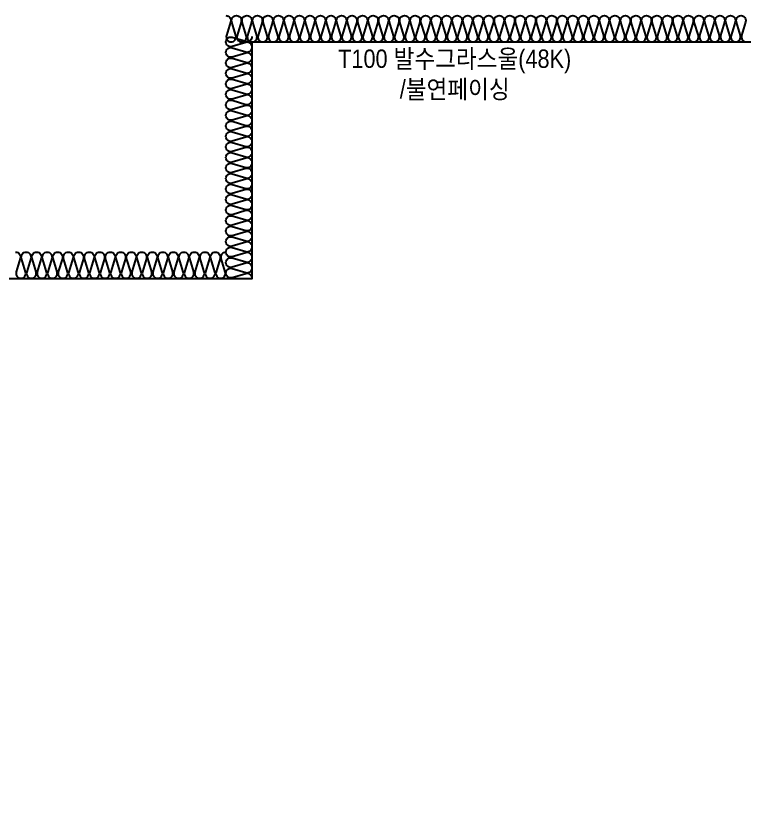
# Model space of a CAD drawing. Header units: millimetres. Extents: x 19868 to 801382, y -4805 to 85279.
# Drawn here: x 154238 to 157011, y 40353 to 43329 of the extents above; entities that cross this region are included whole.
import ezdxf
from ezdxf.enums import TextEntityAlignment as Align

# ---------------------------------------------------------------- set-up
doc = ezdxf.new("R2010")
doc.units = ezdxf.units.MM
doc.header["$LTSCALE"] = 250
doc.layers.add('ISL', color=251, linetype='Continuous')
doc.layers.add('NOPLOT-단열', color=225, linetype='Continuous', plot=False)
doc.styles.add('Gdim', font='')
doc.styles.get('Gdim').set_extended_font_data('Dotum')

msp = doc.modelspace()

# ---------------------------------------------------------------- linework, layer by layer
at = {"layer": 'ISL'}
for points in [[(155038.2, 43328.9, -0.509039), (155055.9, 43304.7), (155040.6, 43253.2, 0.509267), (155058.2, 43228.9, 0.509267), (155075.9, 43253.2), (155060.6, 43304.7, -1.372593), (155095.9, 43304.7), (155080.6, 43253.2, 0.509267), (155098.2, 43228.9, 0.509267), (155115.9, 43253.2), (155100.6, 43304.7, -1.372593), (155135.9, 43304.7), (155120.6, 43253.2, 0.509267), (155138.2, 43228.9, 0.509267), (155155.9, 43253.2), (155140.6, 43304.7, -1.372593), (155175.9, 43304.7), (155160.6, 43253.2, 0.509267), (155178.2, 43228.9, 0.509267), (155195.9, 43253.2), (155180.6, 43304.7, -1.372593), (155215.9, 43304.7), (155200.6, 43253.2, 0.509267), (155218.2, 43228.9, 0.509267), (155235.9, 43253.2), (155220.6, 43304.7, -1.372593), (155255.9, 43304.7), (155240.6, 43253.2, 0.509267), (155258.2, 43228.9, 0.509267), (155275.9, 43253.2), (155260.6, 43304.7, -1.372593), (155295.9, 43304.7), (155280.6, 43253.2, 0.509267), (155298.2, 43228.9, 0.509267), (155315.9, 43253.2), (155300.6, 43304.7, -1.372593), (155335.9, 43304.7), (155320.6, 43253.2, 0.509267), (155338.2, 43228.9, 0.509267), (155355.9, 43253.2), (155340.6, 43304.7, -1.372593), (155375.9, 43304.7), (155360.6, 43253.2, 0.509267), (155378.2, 43228.9, 0.509267), (155395.9, 43253.2), (155380.6, 43304.7, -1.372593), (155415.9, 43304.7), (155400.6, 43253.2, 0.509267), (155418.2, 43228.9, 0.509267), (155435.9, 43253.2), (155420.6, 43304.7, -1.372593), (155455.9, 43304.7), (155440.6, 43253.2, 0.509267), (155458.2, 43228.9, 0.509267), (155475.9, 43253.2), (155460.6, 43304.7, -1.372593), (155495.9, 43304.7), (155480.6, 43253.2, 0.509267), (155498.2, 43228.9, 0.509267), (155515.9, 43253.2), (155500.6, 43304.7, -1.372593), (155535.9, 43304.7), (155520.6, 43253.2, 0.509267), (155538.2, 43228.9, 0.509267), (155555.9, 43253.2), (155540.6, 43304.7, -1.372593), (155575.9, 43304.7), (155560.6, 43253.2, 0.509267), (155578.2, 43228.9, 0.509267), (155595.9, 43253.2), (155580.6, 43304.7, -1.372593), (155615.9, 43304.7), (155600.6, 43253.2, 0.509267), (155618.2, 43228.9, 0.509267), (155635.9, 43253.2), (155620.6, 43304.7, -1.372593), (155655.9, 43304.7), (155640.6, 43253.2, 0.509267), (155658.2, 43228.9, 0.509267), (155675.9, 43253.2), (155660.6, 43304.7, -1.372593), (155695.9, 43304.7), (155680.6, 43253.2, 0.509267), (155698.2, 43228.9, 0.509267), (155715.9, 43253.2), (155700.6, 43304.7, -1.372593), (155735.9, 43304.7), (155720.6, 43253.2, 0.509267), (155738.2, 43228.9, 0.509267), (155755.9, 43253.2), (155740.6, 43304.7, -1.372593), (155775.9, 43304.7), (155760.6, 43253.2, 0.509267), (155778.2, 43228.9, 0.509267), (155795.9, 43253.2), (155780.6, 43304.7, -1.372593), (155815.9, 43304.7), (155800.6, 43253.2, 0.509267), (155818.2, 43228.9, 0.509267), (155835.9, 43253.2), (155820.6, 43304.7, -1.372593), (155855.9, 43304.7), (155840.6, 43253.2, 0.509267), (155858.2, 43228.9, 0.509267), (155875.9, 43253.2), (155860.6, 43304.7, -1.372593), (155895.9, 43304.7), (155880.6, 43253.2, 0.509267), (155898.2, 43228.9, 0.509267), (155915.9, 43253.2), (155900.6, 43304.7, -1.372593), (155935.9, 43304.7), (155920.6, 43253.2, 0.509267), (155938.2, 43228.9, 0.509267), (155955.9, 43253.2), (155940.6, 43304.7, -1.372593), (155975.9, 43304.7), (155960.6, 43253.2, 0.509267), (155978.2, 43228.9, 0.509267), (155995.9, 43253.2), (155980.6, 43304.7, -1.372593), (156015.9, 43304.7), (156000.6, 43253.2, 0.509267), (156018.2, 43228.9, 0.509267), (156035.9, 43253.2), (156020.6, 43304.7, -1.372593), (156055.9, 43304.7), (156040.6, 43253.2, 0.509267), (156058.2, 43228.9, 0.509267), (156075.9, 43253.2), (156060.6, 43304.7, -1.372593), (156095.9, 43304.7), (156080.6, 43253.2, 0.509267), (156098.2, 43228.9, 0.509267), (156115.9, 43253.2), (156100.6, 43304.7, -1.372593), (156135.9, 43304.7), (156120.6, 43253.2, 0.509267), (156138.2, 43228.9, 0.509267), (156155.9, 43253.2), (156140.6, 43304.7, -1.372593), (156175.9, 43304.7), (156160.6, 43253.2, 0.509267), (156178.2, 43228.9, 0.509267), (156195.9, 43253.2), (156180.6, 43304.7, -1.372593), (156215.9, 43304.7), (156200.6, 43253.2, 0.509267), (156218.2, 43228.9, 0.509267), (156235.9, 43253.2), (156220.6, 43304.7, -1.372593), (156255.9, 43304.7), (156240.6, 43253.2, 0.509267), (156258.2, 43228.9, 0.509267), (156275.9, 43253.2), (156260.6, 43304.7, -1.372593), (156295.9, 43304.7), (156280.6, 43253.2, 0.509267), (156298.2, 43228.9, 0.509267), (156315.9, 43253.2), (156300.6, 43304.7, -1.372593), (156335.9, 43304.7), (156320.6, 43253.2, 0.509267), (156338.2, 43228.9, 0.509267), (156355.9, 43253.2), (156340.6, 43304.7, -1.372593), (156375.9, 43304.7), (156360.6, 43253.2, 0.509267), (156378.2, 43228.9, 0.509267), (156395.9, 43253.2), (156380.6, 43304.7, -1.372593), (156415.9, 43304.7), (156400.6, 43253.2, 0.509267), (156418.2, 43228.9, 0.509267), (156435.9, 43253.2), (156420.6, 43304.7, -1.372593), (156455.9, 43304.7), (156440.6, 43253.2, 0.509267), (156458.2, 43228.9, 0.509267), (156475.9, 43253.2), (156460.6, 43304.7, -1.372593), (156495.9, 43304.7), (156480.6, 43253.2, 0.509267), (156498.2, 43228.9, 0.509267), (156515.9, 43253.2), (156500.6, 43304.7, -1.372593), (156535.9, 43304.7), (156520.6, 43253.2, 0.509267), (156538.2, 43228.9, 0.509267), (156555.9, 43253.2), (156540.6, 43304.7, -1.372593), (156575.9, 43304.7), (156560.6, 43253.2, 0.509267), (156578.2, 43228.9, 0.509267), (156595.9, 43253.2), (156580.6, 43304.7, -1.372593), (156615.9, 43304.7), (156600.6, 43253.2, 0.509267), (156618.2, 43228.9, 0.509267), (156635.9, 43253.2), (156620.6, 43304.7, -1.372593), (156655.9, 43304.7), (156640.6, 43253.2, 0.509267), (156658.2, 43228.9, 0.509267), (156675.9, 43253.2), (156660.6, 43304.7, -1.372593), (156695.9, 43304.7), (156680.6, 43253.2, 0.509267), (156698.2, 43228.9, 0.509267), (156715.9, 43253.2), (156700.6, 43304.7, -1.372593), (156735.9, 43304.7), (156720.6, 43253.2, 0.509267), (156738.2, 43228.9, 0.509267), (156755.9, 43253.2), (156740.6, 43304.7, -1.372593), (156775.9, 43304.7), (156760.6, 43253.2, 0.509267), (156778.2, 43228.9, 0.509267), (156795.9, 43253.2), (156780.6, 43304.7, -1.372593), (156815.9, 43304.7), (156800.6, 43253.2, 0.509267), (156818.2, 43228.9, 0.509267), (156835.9, 43253.2), (156820.6, 43304.7, -1.372593), (156855.9, 43304.7), (156840.6, 43253.2, 0.509267), (156858.2, 43228.9, 0.509267), (156875.9, 43253.2), (156860.6, 43304.7, -1.372593), (156895.9, 43304.7), (156880.6, 43253.2, 0.509267), (156898.2, 43228.9, 0.509267), (156915.9, 43253.2), (156900.6, 43304.7, -1.372593), (156935.9, 43304.7), (156920.6, 43253.2, 0.509267), (156938.2, 43228.9, 0.509267), (156955.9, 43253.2), (156940.6, 43304.7, -1.372593), (156975.9, 43304.7), (156960.6, 43253.2, 0.509267), (156978.2, 43228.9, 0.509267), (156995.9, 43253.2), (156980.6, 43304.7, -1.372593), (157015.9, 43304.7), (157000.6, 43253.2, 0.509267), (157018.2, 43228.9, 0.509267)], [(155138.2, 42329, 0.509267), (155114, 42346.6), (155062.4, 42331.3, -1.372593), (155062.4, 42366.6), (155114, 42351.3, 0.509267), (155138.2, 42369, 0.509267), (155114, 42386.6), (155062.4, 42371.3, -1.372593), (155062.4, 42406.6), (155114, 42391.3, 0.509267), (155138.2, 42409, 0.509267), (155114, 42426.6), (155062.4, 42411.3, -1.372593), (155062.4, 42446.6), (155114, 42431.3, 0.509267), (155138.2, 42449, 0.509267), (155114, 42466.6), (155062.4, 42451.3, -1.372593), (155062.4, 42486.6), (155114, 42471.3, 0.509267), (155138.2, 42489, 0.509267), (155114, 42506.6), (155062.4, 42491.3, -1.372593), (155062.4, 42526.6), (155114, 42511.3, 0.509267), (155138.2, 42529, 0.509267), (155114, 42546.6), (155062.4, 42531.3, -1.372593), (155062.4, 42566.6), (155114, 42551.3, 0.509267), (155138.2, 42569, 0.509267), (155114, 42586.6), (155062.4, 42571.3, -1.372593), (155062.4, 42606.6), (155114, 42591.3, 0.509267), (155138.2, 42609, 0.509267), (155114, 42626.6), (155062.4, 42611.3, -1.372593), (155062.4, 42646.6), (155114, 42631.3, 0.509267), (155138.2, 42649, 0.509267), (155114, 42666.6), (155062.4, 42651.3, -1.372593), (155062.4, 42686.6), (155114, 42671.3, 0.509267), (155138.2, 42689, 0.509267), (155114, 42706.6), (155062.4, 42691.3, -1.372593), (155062.4, 42726.6), (155114, 42711.3, 0.509267), (155138.2, 42729, 0.509267), (155114, 42746.6), (155062.4, 42731.3, -1.372593), (155062.4, 42766.6), (155114, 42751.3, 0.509267), (155138.2, 42769, 0.509267), (155114, 42786.6), (155062.4, 42771.3, -1.372593), (155062.4, 42806.6), (155114, 42791.3, 0.509267), (155138.2, 42809, 0.509267), (155114, 42826.6), (155062.4, 42811.3, -1.372593), (155062.4, 42846.6), (155114, 42831.3, 0.509267), (155138.2, 42849, 0.509267), (155114, 42866.6), (155062.4, 42851.3, -1.372593), (155062.4, 42886.6), (155114, 42871.3, 0.509267), (155138.2, 42889, 0.509267), (155114, 42906.6), (155062.4, 42891.3, -1.372593), (155062.4, 42926.6), (155114, 42911.3, 0.509267), (155138.2, 42929, 0.509267), (155114, 42946.6), (155062.4, 42931.3, -1.372593), (155062.4, 42966.6), (155114, 42951.3, 0.509267), (155138.2, 42969, 0.509267), (155114, 42986.6), (155062.4, 42971.3, -1.372593), (155062.4, 43006.6), (155114, 42991.3, 0.509267), (155138.2, 43009, 0.509267), (155114, 43026.6), (155062.4, 43011.3, -1.372593), (155062.4, 43046.6), (155114, 43031.3, 0.509267), (155138.2, 43049, 0.509267), (155114, 43066.6), (155062.4, 43051.3, -1.372593), (155062.4, 43086.6), (155114, 43071.3, 0.509267), (155138.2, 43089, 0.509267), (155114, 43106.6), (155062.4, 43091.3, -1.372593), (155062.4, 43126.6), (155114, 43111.3, 0.509267), (155138.2, 43129, 0.509267), (155114, 43146.6), (155062.4, 43131.3, -1.372593), (155062.4, 43166.6), (155114, 43151.3, 0.509267), (155138.2, 43169, 0.509267), (155114, 43186.6), (155062.4, 43171.3, -1.372593), (155062.4, 43206.6), (155114, 43191.3, 0.509267), (155138.2, 43209, 0.509267), (155114, 43226.6), (155062.4, 43211.3, -1.372593), (155062.4, 43246.6), (155114, 43231.3, 0.509267), (155138.2, 43249)], [(154238.2, 42428.9, -0.509267), (154255.9, 42404.7), (154240.6, 42353.2, 1.372593), (154275.9, 42353.2), (154260.6, 42404.7, -0.509267), (154278.2, 42428.9, -0.509267), (154295.9, 42404.7), (154280.6, 42353.2, 1.372593), (154315.9, 42353.2), (154300.6, 42404.7, -0.509267), (154318.2, 42428.9, -0.509267), (154335.9, 42404.7), (154320.6, 42353.2, 1.372593), (154355.9, 42353.2), (154340.6, 42404.7, -0.509267), (154358.2, 42428.9, -0.509267), (154375.9, 42404.7), (154360.6, 42353.2, 1.372593), (154395.9, 42353.2), (154380.6, 42404.7, -0.509267), (154398.2, 42428.9, -0.509267), (154415.9, 42404.7), (154400.6, 42353.2, 1.372593), (154435.9, 42353.2), (154420.6, 42404.7, -0.509267), (154438.2, 42428.9, -0.509267), (154455.9, 42404.7), (154440.6, 42353.2, 1.372593), (154475.9, 42353.2), (154460.6, 42404.7, -0.509267), (154478.2, 42428.9, -0.509267), (154495.9, 42404.7), (154480.6, 42353.2, 1.372593), (154515.9, 42353.2), (154500.6, 42404.7, -0.509267), (154518.2, 42428.9, -0.509267), (154535.9, 42404.7), (154520.6, 42353.2, 1.372593), (154555.9, 42353.2), (154540.6, 42404.7, -0.509267), (154558.2, 42428.9, -0.509267), (154575.9, 42404.7), (154560.6, 42353.2, 1.372593), (154595.9, 42353.2), (154580.6, 42404.7, -0.509267), (154598.2, 42428.9, -0.509267), (154615.9, 42404.7), (154600.6, 42353.2, 1.372593), (154635.9, 42353.2), (154620.6, 42404.7, -0.509267), (154638.2, 42428.9, -0.509267), (154655.9, 42404.7), (154640.6, 42353.2, 1.372593), (154675.9, 42353.2), (154660.6, 42404.7, -0.509267), (154678.2, 42428.9, -0.509267), (154695.9, 42404.7), (154680.6, 42353.2, 1.372593), (154715.9, 42353.2), (154700.6, 42404.7, -0.509267), (154718.2, 42428.9, -0.509267), (154735.9, 42404.7), (154720.6, 42353.2, 1.372593), (154755.9, 42353.2), (154740.6, 42404.7, -0.509267), (154758.2, 42428.9, -0.509267), (154775.9, 42404.7), (154760.6, 42353.2, 1.372593), (154795.9, 42353.2), (154780.6, 42404.7, -0.509267), (154798.2, 42428.9, -0.509267), (154815.9, 42404.7), (154800.6, 42353.2, 1.372593), (154835.9, 42353.2), (154820.6, 42404.7, -0.509267), (154838.2, 42428.9, -0.509267), (154855.9, 42404.7), (154840.6, 42353.2, 1.372593), (154875.9, 42353.2), (154860.6, 42404.7, -0.509267), (154878.2, 42428.9, -0.509267), (154895.9, 42404.7), (154880.6, 42353.2, 1.372593), (154915.9, 42353.2), (154900.6, 42404.7, -0.509267), (154918.2, 42428.9, -0.509267), (154935.9, 42404.7), (154920.6, 42353.2, 1.372593), (154955.9, 42353.2), (154940.6, 42404.7, -0.509267), (154958.2, 42428.9, -0.509267), (154975.9, 42404.7), (154960.6, 42353.2, 1.372593), (154995.9, 42353.2), (154980.6, 42404.7, -0.509267), (154998.2, 42428.9, -0.509267), (155015.9, 42404.7), (155000.6, 42353.2, 1.372593), (155035.9, 42353.2), (155020.6, 42404.7, -0.509267), (155038.2, 42428.9)]]:
    msp.add_lwpolyline(points, format="xyb", dxfattribs=at)
msp.add_lwpolyline([(138291.2, 34478.9), (138388.2, 34478.9), (138388.2, 42128.9), (139138.2, 42128.9), (139138.2, 43248.9), (149138.2, 43248.9), (149138.2, 42328.9), (150138.2, 42328.9), (150138.2, 43248.9), (154138.2, 43248.9), (154138.2, 42328.9), (155138.2, 42328.9), (155138.2, 43228.9), (158938.2, 43228.9), (158938.2, 42878.9), (159038.2, 42878.9)], dxfattribs=at)

# ---------------------------------------------------------------- texts
at = {"layer": 'NOPLOT-단열', "style": 'Gdim', "width": 0.9}
for s, p in [('T100 발수그라스울(48K)', (155908.9, 43165)), ('/불연페이싱', (155908.9, 43048.5))]:
    msp.add_text(s, height=70, dxfattribs=at).set_placement(p, align=Align.MIDDLE_CENTER)

doc.saveas('drawing.dxf')
